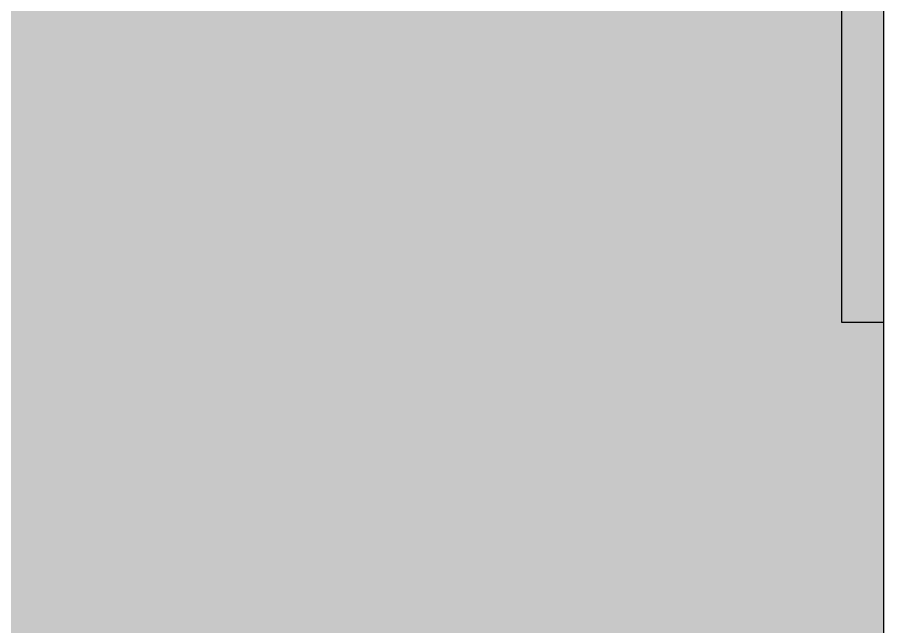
# Model space of a CAD drawing. Header units: inches. Extents: x -55 to 844, y -103 to 167.
# Drawn here: x 814.3937 to 814.5549, y 43.7108 to 43.8224 of the extents above; entities that cross this region are included whole.
import ezdxf

# ---------------------------------------------------------------- set-up
doc = ezdxf.new("R2010")
doc.units = ezdxf.units.IN
doc.header["$MEASUREMENT"] = 0
doc.layers.add('AI-Hatch mob', color=254, linetype='Continuous')
doc.layers.add('AI-Mob', color=2, linetype='Continuous')

# ---------------------------------------------------------------- blocks, each defined once
blk = doc.blocks.new('Multi-Estação')
at = {"layer": 'AI-Hatch mob', "true_color": 0xe1d8b7}
h = blk.add_hatch(color=254, dxfattribs=at)
edge = h.paths.add_edge_path()
edge.add_ellipse((-0.6985882529592402, 0.534010071975988), major_axis=(0, -0.0200732629017312), ratio=0.320805336484467, start_angle=360, end_angle=374.65466837832963, ccw=False)
edge.add_line((-0.6980377266769555, 0.5139368090742698), (-0.7105955407763958, 0.5139368090742698))
edge.add_line((-0.7105955407763958, 0.5139368090742698), (-0.7105955407763958, 0.5069505061824237))
edge.add_line((-0.7105955407763958, 0.5069505061824237), (-0.5255248710129053, 0.5069505061824237))
edge.add_line((-0.5255248710129053, 0.5069505061824237), (-0.5255248710129053, 0.4807646486449676))
edge.add_line((-0.5255248710129053, 0.4807646486449675), (-0.4930000616426327, 0.4807646486449675))
edge.add_line((-0.4930000616426327, 0.4807646486449676), (-0.4930000616426325, 0.5145898280517008))
edge.add_line((-0.4930000616426325, 0.5145898280517008), (-0.6969590794693155, 0.5145898280517008))
edge = h.paths.add_edge_path()
edge.add_line((-0.4930000616426327, -0.0076393218693023), (-0.4930000616426329, 0.0261858575374593))
edge.add_line((-0.4930000616426329, 0.0261858575374593), (-0.5255248710129053, 0.0261858575374594))
edge.add_line((-0.5255248710129053, 0.0261858575374594), (-0.5255248710129051, 3.198830089701232e-15))
edge.add_line((-0.5255248710129051, 3.2e-15), (-0.7105955407763956, 3.3e-15))
edge.add_line((-0.7105955407763956, 3.3e-15), (-0.7105955407763958, -0.0069863028918429))
edge.add_line((-0.7105955407763958, -0.0069863028918429), (-0.6975044234282164, -0.0069863028918429))
edge.add_ellipse((-0.6985882529592402, -0.0270595657935895), major_axis=(0, 0.0200732629017312), ratio=0.320805336484467, start_angle=-180, end_angle=-14.65466837832946)
edge.add_line((-0.6969590794693157, -0.0076393218693023), (-0.4930000616426327, -0.0076393218693023))
at = {"layer": 'AI-Hatch mob'}
h = blk.add_hatch(color=254, dxfattribs=at)
h.paths.add_polyline_path([(-0.7944671312872346, 0.0500000000015495), (-0.7105955407763958, 0.0500000000015495), (-0.7105955407763959, 0.0576393218708266), (-0.6518633021143075, 0.0576393218708266), (-0.6518633021143075, 0.4493111843115718), (-0.7105955407763959, 0.4493111843115719), (-0.7105955407763959, 0.4569505061809059), (-0.7944671312872345, 0.4569505061809059)])
edge = h.paths.add_edge_path()
edge.add_ellipse((-1.259063121998352, 0.1454236272796868), major_axis=(0, -0.0081598304675157), ratio=0.5, start_angle=270, end_angle=359.9999999999999)
edge.add_line((-1.259063121998347, 0.1372637968121671), (-1.10295441013064, 0.1372637968121671))
edge.add_ellipse((-1.102954410130635, 0.1454236272796868), major_axis=(0, -0.0081598304675157), ratio=0.5, start_angle=0, end_angle=90)
edge.add_line((-1.098874494896875, 0.1454236272796957), (-1.098874494896875, 0.3615268789027022))
edge.add_ellipse((-1.102954410130635, 0.3615268789027118), major_axis=(0, 0.0081598304675157), ratio=0.5, start_angle=270, end_angle=359.9999999999999)
edge.add_line((-1.102954410130674, 0.3696867093702599), (-1.259063121998313, 0.3696867093702599))
edge.add_ellipse((-1.259063121998352, 0.3615268789027119), major_axis=(0, 0.0081598304675157), ratio=0.5, start_angle=0, end_angle=90)
edge.add_line((-1.263143037232083, 0.3615268789028393), (-1.263143037232083, 0.1454236272795597))
edge = h.paths.add_edge_path()
edge.add_ellipse((-0.836854540296244, 0.253475253091185), major_axis=(0, -0.0108797739566876), ratio=0.4555963005059311, start_angle=0, end_angle=180)
edge.add_line((-0.8368545402963175, 0.2643550270479158), (-1.098874494896875, 0.2643550270479159))
edge.add_line((-1.098874494896875, 0.2643550270479159), (-1.098874494896875, 0.2425954791345112))
edge.add_line((-1.098874494896875, 0.2425954791345112), (-0.8368545402962208, 0.2425954791345111))
at = {"layer": 'AI-Hatch mob', "true_color": 0xd3bf96}
h = blk.add_hatch(color=9, dxfattribs=at)
h.paths.add_polyline_path([(-0.7105955407763958, 0.0576393218708266), (-0.7105955407763956, 0.0500000000015495), (-0.6518633021143075, 0.0500000000015495), (-0.6518633021143077, 0.0576393218708267)])
h.paths.add_polyline_path([(-0.6518633021143075, 0.4493111843115718), (-0.6518633021143075, 0.4569505061809059), (-0.7105955407763958, 0.4569505061809059), (-0.7105955407763958, 0.4493111843115717)])
blk.add_line((-0.5581898610002014, 0.0500000000015494), (-1.2737641781017, 0.0500000000015496))
blk.add_lwpolyline([(-0.6518633021143359, 0.0576393218708266), (-0.7105955407763958, 0.0576393218708266), (-0.7105955407763958, 0.050000000001521)])
blk = doc.blocks.new('HFGFDA')
at = {"layer": 'AI-Mob', "rotation": 90}
blk.add_blockref('Multi-Estação', (312.4633976257031, -57.70605936672914), dxfattribs=at)

msp = doc.modelspace()

# ---------------------------------------------------------------- block references
msp.add_blockref('HFGFDA', (502.1389022534179, 102.1832179701938))

doc.saveas('drawing.dxf')
